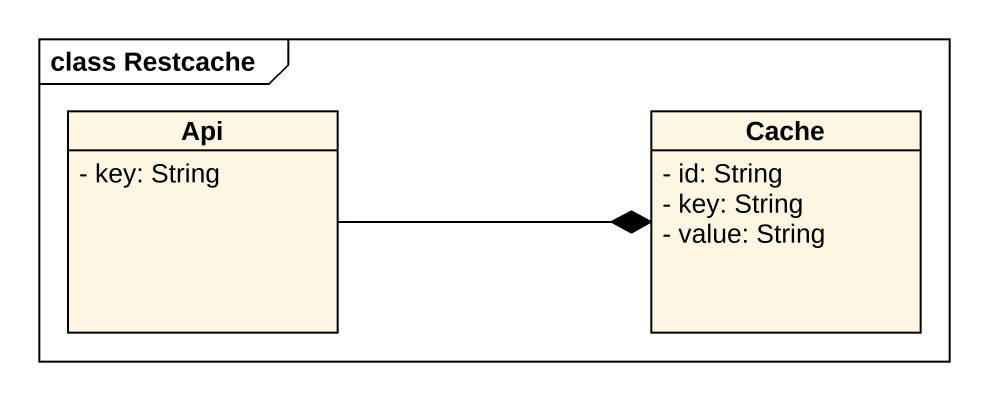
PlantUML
@startuml
mainframe class Restcache
hide circle
hide empty members
skinparam classAttributeIconSize 0
class Api {
  - key: String
}
class Cache {
  - id: String
  - key: String
  - value: String
}
Api -right-* Cache
@enduml
